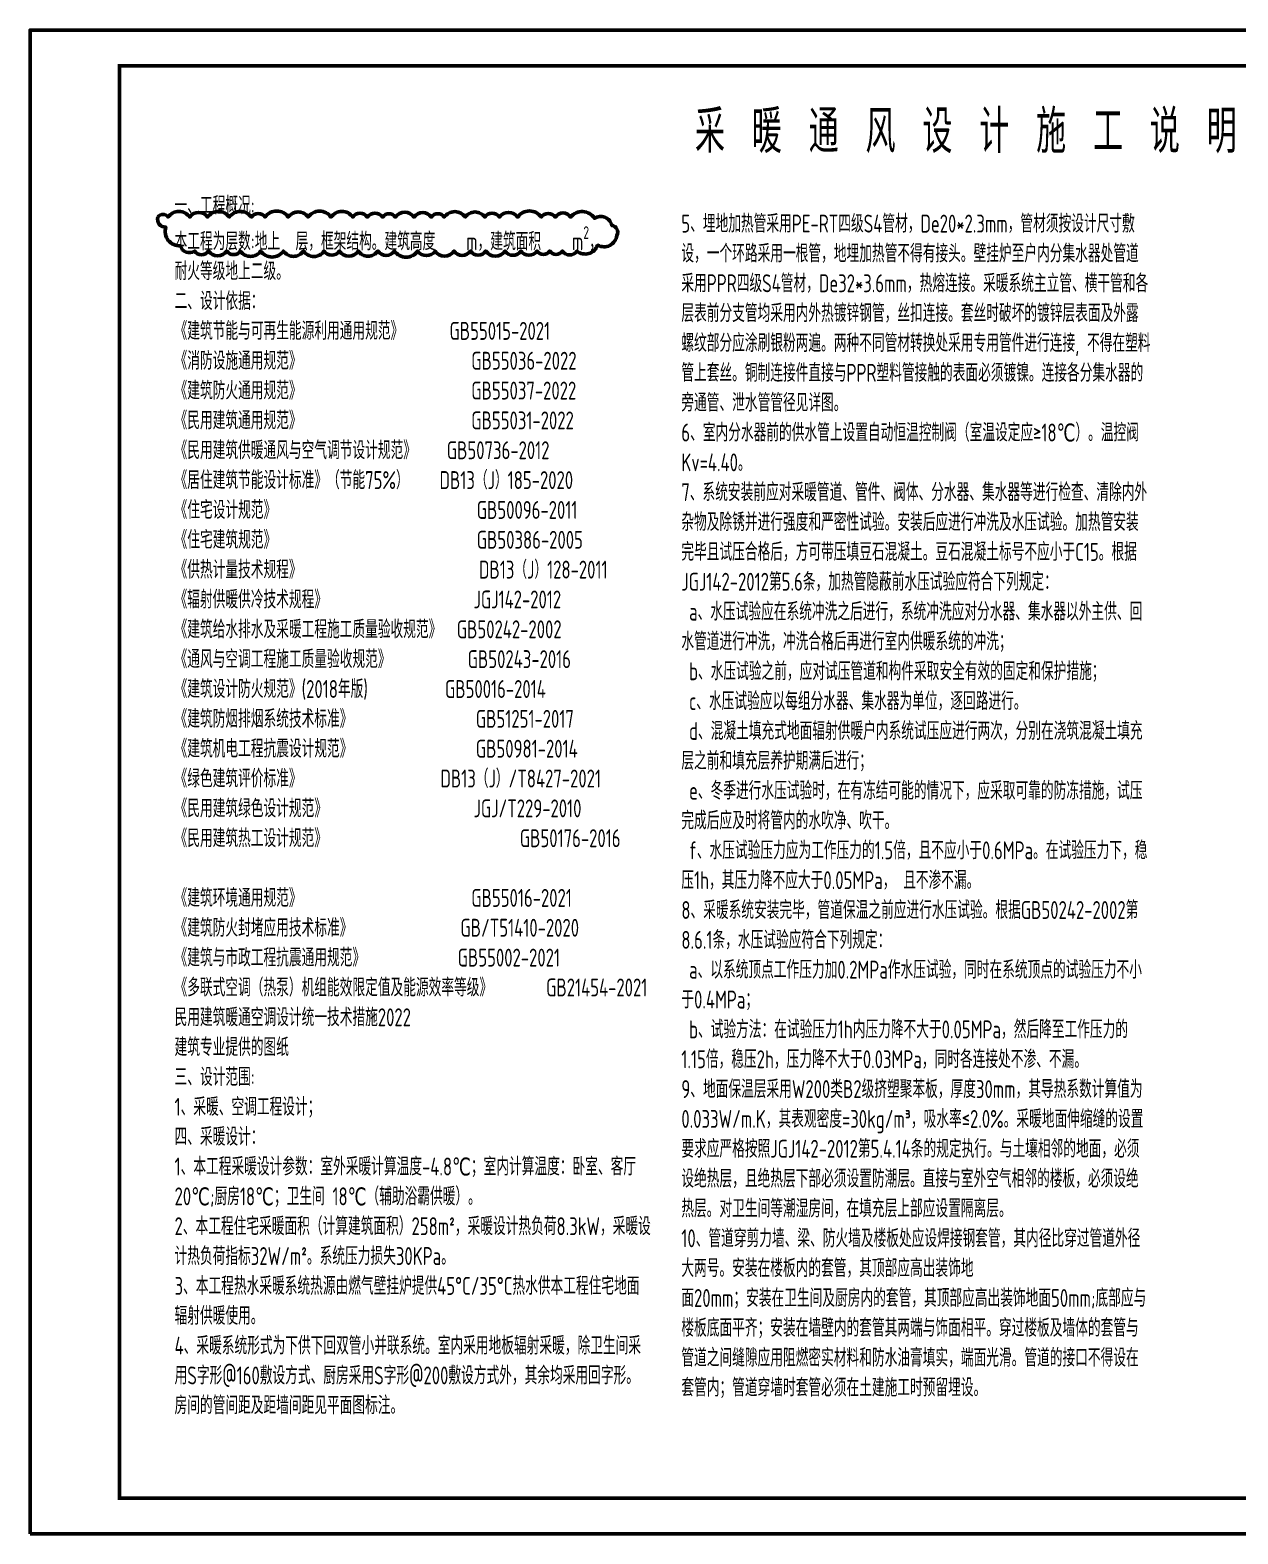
# Model space of a CAD drawing. Header units: millimetres. Extents: x -59400 to 124631, y 0 to 42000.
# Drawn here: x -59400 to -25648, y 0 to 42000 of the extents above; entities that cross this region are included whole.
import ezdxf
from ezdxf.enums import TextEntityAlignment as Align

# ---------------------------------------------------------------- set-up
doc = ezdxf.new("R2010")
doc.units = ezdxf.units.MM
doc.header["$LTSCALE"] = 600
doc.layers.add('GJ', color=2, linetype='Continuous')
doc.layers.add('TK', color=4, linetype='Continuous')
doc.layers.add('PIPE-地暖供', color=4, linetype='Continuous', lineweight=50)
doc.styles.add('HZTXT1', font='romans.shx', dxfattribs={"width": 0.7, "bigfont": 'GBHZFS.SHX'})
doc.styles.add('vitalhz350', font='tssdeng.shx', dxfattribs={"width": 0.71, "height": 350, "bigfont": 'hztxt.shx'})
doc.styles.add('仿宋GB2312', font='txt.shx', dxfattribs={"width": 0.7, "height": 300, "bigfont": 'hzfs.shx'})

# ---------------------------------------------------------------- blocks, each defined once
blk = doc.blocks.new('*U15')
at = {"color": 3}
blk.add_lwpolyline([(-59400, 0), (0, 0), (0, 42000), (-59400, 42000)], close=True, dxfattribs=at)
at = {"color": 3, "const_width": 100}
blk.add_lwpolyline([(-56900, 1000), (-1000, 1000), (-1000, 41000), (-56900, 41000)], close=True, dxfattribs=at)
at = {"layer": 'TK', "color": 4, "style": 'HZTXT1'}
for tag, height, width, p in [('项目负责1', 400, 0.6, (-4500, 19196)), ('项目负责2', 400, 0.6, (-4500, 18296)), ('专责', 400, 0.6, (-4500, 17396)), ('审定', 400, 0.6, (-4500, 16496)), ('审核', 400, 0.6, (-4500, 15596)), ('校对', 400, 0.6, (-4500, 14696)), ('设计', 400, 0.6, (-4500, 13796)), ('绘图', 400, 0.6, (-4500, 12896)), ('建设单位', 450, 0.6, (-4500, 11050)), ('工号', 400, 0.5, (-5501, 3507)), ('版次', 400, 0.7, (-2138, 3498)), ('阶段', 400, 0.7, (-2138, 2498)), ('比例', 400, 0.7, (-5491, 1513)), ('日期', 400, 0.7, (-2138, 1498))]:
    blk.add_attdef(tag, text='', height=height, dxfattribs=dict(at, width=width)).set_placement(p, align=Align.MIDDLE)
at = {"layer": 'TK', "color": 1, "lineweight": -3, "style": 'HZTXT1', "width": 0.6}
blk.add_attdef('工程名称', text='', height=450, dxfattribs=at).set_placement((-4500, 9050), align=Align.MIDDLE)
at = {"layer": 'TK', "color": 4, "lineweight": -3, "style": 'HZTXT1', "width": 0.6}
blk.add_attdef('子项名称', text='', height=450, dxfattribs=at).set_placement((-4500, 7050), align=Align.MIDDLE)
at = {"layer": 'TK', "color": 1, "lineweight": -3, "style": 'HZTXT1', "width": 0.6}
blk.add_attdef('图名', text='', height=450, dxfattribs=at).set_placement((-4561, 5061), align=Align.MIDDLE_CENTER)
at = {"layer": 'TK', "color": 1, "style": 'HZTXT1', "width": 0.7}
blk.add_attdef('图号', text='', height=400, dxfattribs=at).set_placement((-5491, 2513), align=Align.MIDDLE)

msp = doc.modelspace()

# ---------------------------------------------------------------- linework, layer by layer
at = {"layer": 'PIPE-地暖供', "color": 1}
msp.add_lwpolyline([(-55828, 36777, 0.520567), (-55607, 36497, 0.520567), (-55195, 35973, 0.520567), (-54804, 35827, 0.520567), (-54412, 35827, 0.520567), (-53905, 35827, 0.520567), (-53523, 35827, 0.520567), (-52954, 35827, 0.520567), (-52321, 35827, 0.520567), (-51757, 35827, 0.520567), (-51182, 35827, 0.520567), (-50758, 35827, 0.520567), (-50231, 35827, 0.520567), (-49680, 35827, 0.520567), (-49214, 35827, 0.520567), (-48568, 35827, 0.520567), (-48082, 35827, 0.520567), (-47555, 35827, 0.520567), (-47092, 35827, 0.520567), (-46665, 35827, 0.520567), (-46132, 35827, 0.520567), (-45681, 35827, 0.520567), (-45237, 35827, 0.520567), (-44876, 35827, 0.520567), (-44529, 35827, 0.520567), (-44118, 35827, 0.520567), (-43541, 35992, 0.520567), (-43000, 36264, 0.520567), (-43146, 36544, 0.520567), (-43630, 36745, 0.520567), (-44289, 36777, 0.520567), (-44728, 36777, 0.520567), (-45116, 36777, 0.520567), (-45776, 36777, 0.520567), (-46284, 36777, 0.520567), (-46693, 36777, 0.520567), (-47240, 36777, 0.520567), (-47823, 36777, 0.520567), (-48186, 36777, 0.520567), (-48672, 36777, 0.520567), (-49190, 36777, 0.520567), (-49550, 36777, 0.520567), (-49973, 36777, 0.520567), (-50383, 36777, 0.520567), (-50990, 36777, 0.520567), (-51629, 36777, 0.520567), (-52182, 36777, 0.520567), (-52834, 36777, 0.520567), (-53217, 36777, 0.520567), (-53833, 36777, 0.520567), (-54439, 36777, 0.520567), (-54939, 36777, 0.520567), (-55543, 36777, 0.520567)], format="xyb", close=True, dxfattribs=at)

# ---------------------------------------------------------------- block references
at = {"layer": 'PIPE-地暖供'}
msp.add_blockref('*U15', (0, 0), dxfattribs=at)

# ---------------------------------------------------------------- texts
at = {"layer": 'GJ', "style": '仿宋GB2312', "width": 0.7}
msp.add_text('采 暖 通 风 设 计 施 工 说 明', height=1200, dxfattribs=at).set_placement((-40821, 38569))
at = {"layer": 'GJ', "char_height": 500, "attachment_point": 1, "style": 'vitalhz350'}
for s, insert, width in [('\\A1;一、工程概况:\\P本工程为层数:地上  层，框架结构。建筑高度    m，建筑面积    m{\\H0.7x;\\S2^ ;}，\\P耐火等级地上二级。\\P二、设计依据：\\P《建筑节能与可再生能源利用通用规范》      GB55015-2021\\P{\\C3;《消防设施通用规范》                      GB55036-2022\\P《建筑防火通用规范》                      GB55037-2022\\P\\C4;《民用建筑通用规范》                      GB55031-2022}\\P《民用建筑供暖通风与空气调节设计规范》    GB50736-2012\\P《居住建筑节能设计标准》（节能75%）    DB13（J）185-2020\\P《住宅设计规范》                          GB50096-2011\\P《住宅建筑规范》                          GB50386-2005\\P《供热计量技术规程》                       DB13（J）128-2011\\P《辐射供暖供冷技术规程》                   JGJ142-2012\\P《建筑给水排水及采暖工程施工质量验收规范》  GB50242-2002\\P《通风与空调工程施工质量验收规范》          GB50243-2016\\P《建筑设计防火规范》(2018年版)          GB50016-2014\\P《建筑防烟排烟系统技术标准》                GB51251-2017\\P《建筑机电工程抗震设计规范》                GB50981-2014\\P《绿色建筑评价标准》                  DB13（J）/T8427-2021          \\P《民用建筑绿色设计规范》                   JGJ/T229-2010\\P《民用建筑热工设计规范》                         GB50176-2016\\P \\P《建筑环境通用规范》                      GB55016-2021      \\P{\\C4;《建筑防火封堵应用技术标准》              GB/T51410-2020 \\P}《建筑与市政工程抗震通用规范》            GB55002-2021\\P《多联式空调（热泵）机组能效限定值及能源效率等级》       GB21454-2021\\P民用建筑暖通空调设计统一技术措施2022\\P建筑专业提供的图纸\\P三、设计范围:\\P1、采暖、空调工程设计；\\P四、采暖设计：\\P1、本工程采暖设计参数：室外采暖计算温度-4.8℃；室内计算温度：卧室、客厅20℃;厨房18℃；卫生间 18℃（辅助浴霸供暖）。\\P2、本工程住宅采暖面积（计算建筑面积）258m²，采暖设计热负荷8.3kW，采暖设计热负荷指标32W/m²。系统压力损失30KPa。\\P3、本工程热水采暖系统热源由燃气壁挂炉提供45%%DC/35%%DC热水供本工程住宅地面辐射供暖使用。\\P4、采暖系统形式为下供下回双管小并联系统。室内采用地板辐射采暖，除卫生间采用S字形@160敷设方式、厨房采用S字形@200敷设方式外，其余均采用回字形。房间的管间距及距墙间距见平面图标注。', (-55362, 37353), 13279.49), ('5、埋地加热管采用PE-RT四级S4管材，De20*2.3mm，管材须按设计尺寸敷设，一个环路采用一根管，地埋加热管不得有接头。壁挂炉至户内分集水器处管道采用PPR四级S4管材，De32*3.6mm，热熔连接。采暖系统主立管、横干管和各层表前分支管均采用内外热镀锌钢管，丝扣连接。套丝时破坏的镀锌层表面及外露螺纹部分应涂刷银粉两遍。两种不同管材转换处采用专用管件进行连接, 不得在塑料管上套丝。铜制连接件直接与PPR塑料管接触的表面必须镀镍。连接各分集水器的旁通管、泄水管管径见详图。\\P6、室内分水器前的供水管上设置自动恒温控制阀（室温设定应≥18℃）。温控阀Kv=4.40。\\P7、系统安装前应对采暖管道、管件、阀体、分水器、集水器等进行检查、清除内外杂物及除锈并进行强度和严密性试验。安装后应进行冲洗及水压试验。加热管安装完毕且试压合格后，方可带压填豆石混凝土。豆石混凝土标号不应小于C15。根据JGJ142-2012第5.6条，加热管隐蔽前水压试验应符合下列规定：\\P a、水压试验应在系统冲洗之后进行，系统冲洗应对分水器、集水器以外主供、回水管道进行冲洗，冲洗合格后再进行室内供暖系统的冲洗；\\P b、水压试验之前，应对试压管道和构件采取安全有效的固定和保护措施；\\P c、水压试验应以每组分水器、集水器为单位，逐回路进行。\\P d、混凝土填充式地面辐射供暖户内系统试压应进行两次，分别在浇筑混凝土填充层之前和填充层养护期满后进行；\\P e、冬季进行水压试验时，在有冻结可能的情况下，应采取可靠的防冻措施，试压完成后应及时将管内的水吹净、吹干。\\P f、水压试验压力应为工作压力的1.5倍，且不应小于0.6MPa。在试验压力下，稳压1h，其压力降不应大于0.05MPa， 且不渗不漏。\\P8、采暖系统安装完毕，管道保温之前应进行水压试验。根据GB50242-2002第8.6.1条，水压试验应符合下列规定：\\P a、以系统顶点工作压力加0.2MPa作水压试验，同时在系统顶点的试验压力不小于0.4MPa；\\P b、试验方法：在试验压力1h内压力降不大于0.05MPa，然后降至工作压力的1.15倍，稳压2h，压力降不大于0.03MPa，同时各连接处不渗、不漏。\\P9、地面保温层采用W200类B2级挤塑聚苯板，厚度30mm，其导热系数计算值为0.033W/m.K，其表观密度=30kg/m{\\fISOCPEUR|b0|i0|c0|p34;³}，吸水率≤2.0%。采暖地面伸缩缝的设置要求应严格按照JGJ142-2012第5.4.14条的规定执行。与土壤相邻的地面，必须设绝热层，且绝热层下部必须设置防潮层。直接与室外空气相邻的楼板，必须设绝热层。对卫生间等潮湿房间，在填充层上部应设置隔离层。\\P10、管道穿剪力墙、梁、防火墙及楼板处应设焊接钢套管，其内径比穿过管道外径大两号。安装在楼板内的套管，其顶部应高出装饰地\\P面20mm；安装在卫生间及厨房内的套管，其顶部应高出装饰地面50mm;底部应与楼板底面平齐；安装在墙壁内的套管其两端与饰面相平。穿过楼板及墙体的套管与管道之间缝隙应用阻燃密实材料和防水油膏填实，端面光滑。管道的接口不得设在套管内；管道穿墙时套管必须在土建施工时预留埋设。\\P \\P \\P\\P ', (-41201, 36845), 13078.24)]:
    msp.add_mtext(s, dxfattribs=dict(at, insert=insert, width=width))

doc.saveas('drawing.dxf')
